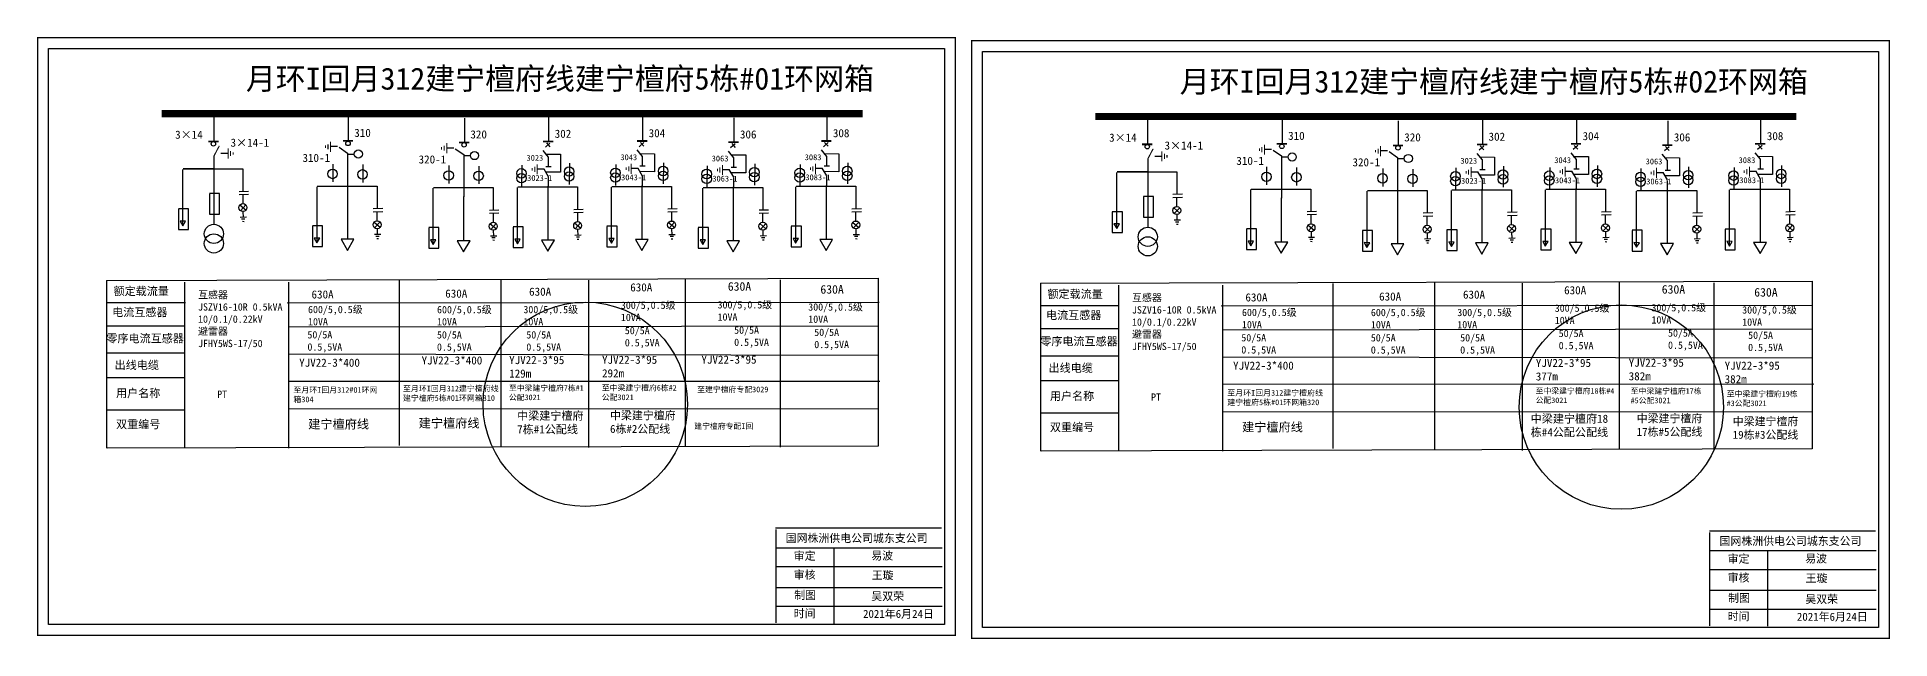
# Model space of a CAD drawing. Extents: x 25 to 407, y -234 to -152.
# Drawn here: x 153.8 to 407.2, y -234.2 to -151.9 of the extents above; entities that cross this region are included whole.
import ezdxf

# ---------------------------------------------------------------- set-up
doc = ezdxf.new("R2010")
doc.units = 0
doc.header["$LTSCALE"] = 0.774411
doc.layers.get('0').update_dxf_attribs({"linetype": 'CONTINUOUS'})
doc.layers.add('2', color=7, linetype='CONTINUOUS')
doc.styles.add('hztxt_txtstyle_0.00_0_0', font='simkai.ttf')
doc.styles.add('hztxt_txtstyle_2.70_0_0', font='simkai.ttf', dxfattribs={"height": 2.7})
doc.styles.add('字体', font='simkai_0.ttf', dxfattribs={"height": 2.5})

# ---------------------------------------------------------------- blocks, each defined once
blk = doc.blocks.new('JD')
for points in [[(-2, 0.2), (-2, -0.2), (2, 0.2), (2, -0.2)], [(1, -1.2), (1, -0.8), (-1, -1.2), (-1, -0.8)], [(-0.5, -1.8), (-0.5, -2.2), (0.5, -1.8), (0.5, -2.2)]]:
    blk.add_trace(points)

msp = doc.modelspace()

# ---------------------------------------------------------------- linework, layer by layer
at = {"color": 7}
for p, q in [((177.96, -162.85), (177.96, -166.13)), ((196.36, -162.79), (196.36, -166.07)), ((212.24, -162.99), (212.24, -166.28)), ((223.74, -162.88), (223.74, -166.16)), ((236.58, -162.8), (236.58, -166.08)), ((249.07, -162.96), (249.07, -166.25)), ((261.78, -162.79), (261.78, -166.08)), ((305.66, -163.24), (305.66, -166.53)), ((324.06, -163.18), (324.06, -166.47)), ((339.94, -163.39), (339.94, -166.68)), ((351.44, -163.27), (351.44, -166.56)), ((364.29, -163.19), (364.29, -166.48)), ((376.77, -163.36), (376.77, -166.65)), ((389.48, -163.19), (389.48, -166.48)), ((194.89, -166.88), (193.95, -166.88)), ((195.11, -166.98), (196.26, -167.77)), ((210.77, -167.09), (209.83, -167.09)), ((210.99, -167.18), (212.14, -167.98)), ((223.93, -166.43), (223.31, -166.99)), ((223.45, -166.4), (223.93, -166.93)), ((236.78, -166.35), (236.15, -166.91)), ((236.3, -166.32), (236.78, -166.85)), ((249.26, -166.52), (248.64, -167.08)), ((248.78, -166.49), (249.26, -167.02)), ((261.97, -166.34), (261.35, -166.91)), ((261.49, -166.31), (261.97, -166.85)), ((351.63, -166.82), (351.01, -167.39)), ((351.15, -166.8), (351.63, -167.33)), ((364.48, -166.74), (363.86, -167.31)), ((364, -166.72), (364.48, -167.25)), ((376.96, -166.91), (376.34, -167.48)), ((376.48, -166.89), (376.96, -167.42)), ((389.67, -166.74), (389.05, -167.3)), ((389.19, -166.71), (389.67, -167.25)), ((177.97, -168.17), (177.97, -177.49)), ((178.95, -167.8), (179.9, -167.8)), ((194.23, -169.28), (194.23, -171.72)), ((196.26, -167.77), (196.26, -173.53)), ((196.26, -167.91), (197.12, -167.91)), ((198.33, -169.35), (198.33, -171.79)), ((210.11, -169.49), (210.11, -171.93)), ((212.14, -167.98), (212.14, -173.74)), ((212.14, -168.12), (213, -168.12)), ((214.21, -169.56), (214.21, -172)), ((220.1, -169.41), (220.06, -172.31)), ((222.96, -167.43), (223.69, -168.32)), ((223.32, -167.91), (225.38, -167.94)), ((223.38, -169.61), (224.12, -169.61)), ((223.69, -168.32), (223.69, -169.61)), ((225.38, -167.94), (225.38, -170.41)), ((226.61, -169.17), (226.58, -172.07)), ((232.94, -169.33), (232.91, -172.23)), ((235.81, -167.35), (236.54, -168.24)), ((236.16, -167.83), (238.22, -167.86)), ((236.23, -169.53), (236.97, -169.53)), ((236.54, -168.24), (236.54, -169.54)), ((238.22, -167.86), (238.22, -170.33)), ((239.46, -169.1), (239.42, -171.99)), ((245.42, -169.5), (245.39, -172.39)), ((248.29, -167.52), (249.02, -168.41)), ((248.65, -168), (250.7, -168.03)), ((248.71, -169.7), (249.45, -169.7)), ((249.02, -168.41), (249.02, -169.7)), ((250.7, -168.03), (250.7, -170.5)), ((251.94, -169.26), (251.91, -172.16)), ((258.14, -169.33), (258.1, -172.22)), ((261, -167.34), (261.73, -168.24)), ((261.36, -167.83), (263.42, -167.86)), ((261.42, -169.53), (262.16, -169.53)), ((261.73, -168.24), (261.73, -169.53)), ((263.42, -167.86), (263.42, -170.32)), ((264.65, -169.09), (264.62, -171.98)), ((305.67, -168.57), (305.67, -177.89)), ((306.66, -168.2), (307.6, -168.2)), ((322.59, -167.28), (321.65, -167.28)), ((321.93, -169.68), (321.93, -172.12)), ((322.81, -167.37), (323.96, -168.17)), ((323.96, -168.17), (323.96, -173.93)), ((323.96, -168.31), (324.82, -168.31)), ((326.03, -169.75), (326.03, -172.19)), ((338.47, -167.49), (337.53, -167.49)), ((338.69, -167.58), (339.84, -168.37)), ((339.84, -168.37), (339.84, -174.14)), ((339.84, -168.52), (340.7, -168.52)), ((350.66, -167.83), (351.39, -168.72)), ((351.02, -168.31), (353.08, -168.34)), ((351.39, -168.72), (351.39, -170.01)), ((353.08, -168.34), (353.08, -170.8)), ((354.31, -169.57), (354.28, -172.46)), ((360.64, -169.73), (360.61, -172.62)), ((363.51, -167.75), (364.24, -168.64)), ((363.87, -168.23), (365.93, -168.26)), ((364.24, -168.64), (364.24, -169.93)), ((365.93, -168.26), (365.93, -170.72)), ((367.16, -169.49), (367.13, -172.38)), ((375.99, -167.92), (376.72, -168.81)), ((376.35, -168.4), (378.41, -168.43)), ((376.72, -168.81), (376.72, -170.1)), ((378.41, -168.43), (378.41, -170.89)), ((379.64, -169.66), (379.61, -172.55)), ((385.84, -169.73), (385.81, -172.62)), ((388.7, -167.74), (389.43, -168.63)), ((389.06, -168.22), (391.12, -168.26)), ((389.43, -168.63), (389.43, -169.93)), ((391.12, -168.26), (391.12, -170.72)), ((392.35, -169.49), (392.32, -172.38)), ((173.69, -170.03), (173.69, -174.59)), ((177.9, -169.94), (173.78, -169.94)), ((173.78, -169.94), (181.94, -169.94)), ((181.94, -169.94), (181.94, -173.01)), ((223.16, -169.98), (222.22, -169.98)), ((223.08, -169.93), (223.69, -170.97)), ((225.38, -170.41), (223.43, -170.39)), ((223.69, -171.03), (223.69, -172.4)), ((236, -169.9), (235.06, -169.9)), ((235.93, -169.85), (236.54, -170.89)), ((238.22, -170.33), (236.28, -170.31)), ((236.51, -172.23), (236.5, -179.52)), ((236.54, -170.95), (236.54, -172.32)), ((248.48, -170.07), (247.54, -170.07)), ((248.41, -170.02), (249.02, -171.06)), ((250.7, -170.5), (248.76, -170.48)), ((249.02, -171.12), (249.02, -172.49)), ((261.2, -169.89), (260.26, -169.89)), ((261.12, -169.85), (261.73, -170.88)), ((263.42, -170.32), (261.48, -170.3)), ((261.7, -172.22), (261.7, -179.51)), ((261.73, -170.95), (261.73, -172.32)), ((301.39, -170.43), (301.39, -174.99)), ((305.6, -170.34), (301.48, -170.34)), ((301.48, -170.34), (309.64, -170.34)), ((309.64, -170.34), (309.64, -173.41)), ((337.81, -169.89), (337.81, -172.33)), ((341.91, -169.96), (341.91, -172.4)), ((347.8, -169.81), (347.76, -172.7)), ((350.86, -170.37), (349.92, -170.37)), ((350.78, -170.33), (351.39, -171.37)), ((351.08, -170.01), (351.82, -170.01)), ((353.08, -170.8), (351.14, -170.79)), ((351.39, -171.43), (351.39, -172.8)), ((363.7, -170.29), (362.76, -170.29)), ((363.63, -170.25), (364.24, -171.29)), ((363.93, -169.93), (364.67, -169.93)), ((365.93, -170.72), (363.98, -170.71)), ((364.24, -171.35), (364.24, -172.72)), ((373.12, -169.9), (373.09, -172.79)), ((376.18, -170.46), (375.24, -170.46)), ((376.11, -170.42), (376.72, -171.45)), ((376.41, -170.1), (377.15, -170.1)), ((378.41, -170.89), (376.46, -170.88)), ((376.72, -171.52), (376.72, -172.89)), ((388.9, -170.29), (387.96, -170.29)), ((388.83, -170.24), (389.44, -171.28)), ((389.12, -169.93), (389.86, -169.93)), ((391.12, -170.72), (389.18, -170.7)), ((389.44, -171.34), (389.44, -172.72)), ((173.69, -174.59), (173.69, -177.66)), ((181.42, -173.01), (182.71, -172.97)), ((181.42, -173.44), (182.71, -173.4)), ((181.92, -173.43), (181.92, -174.68)), ((192.04, -172.38), (192.04, -176.94)), ((192.12, -172.29), (200.29, -172.29)), ((196.24, -173.5), (196.24, -179.48)), ((200.29, -172.29), (200.29, -175.36)), ((207.92, -172.59), (207.92, -177.15)), ((208, -172.5), (216.17, -172.5)), ((212.12, -173.71), (212.12, -179.69)), ((216.17, -172.5), (216.17, -175.57)), ((219.45, -172.49), (219.45, -177.06)), ((219.54, -172.41), (227.71, -172.41)), ((223.66, -172.31), (223.66, -179.59)), ((227.71, -172.41), (227.71, -175.48)), ((232.3, -172.42), (232.3, -176.98)), ((232.39, -172.33), (240.55, -172.33)), ((240.55, -172.33), (240.55, -175.4)), ((244.78, -172.58), (244.78, -177.15)), ((244.87, -172.5), (253.03, -172.5)), ((248.99, -172.4), (248.98, -179.68)), ((253.03, -172.5), (253.03, -175.57)), ((257.5, -172.41), (257.5, -176.97)), ((257.58, -172.32), (265.75, -172.32)), ((265.75, -172.32), (265.75, -175.39)), ((309.12, -173.41), (310.42, -173.36)), ((309.12, -173.84), (310.42, -173.79)), ((309.62, -173.82), (309.62, -175.08)), ((319.74, -172.78), (319.74, -177.34)), ((319.83, -172.69), (327.99, -172.69)), ((323.94, -173.9), (323.94, -179.88)), ((327.99, -172.69), (327.99, -175.76)), ((335.62, -172.99), (335.62, -177.55)), ((335.71, -172.9), (343.87, -172.9)), ((339.82, -174.11), (339.82, -180.09)), ((343.87, -172.9), (343.87, -175.97)), ((347.16, -172.89), (347.16, -177.46)), ((347.24, -172.8), (355.41, -172.8)), ((351.36, -172.71), (351.36, -179.99)), ((355.41, -172.8), (355.41, -175.88)), ((360, -172.81), (360, -177.38)), ((360.09, -172.73), (368.25, -172.73)), ((364.21, -172.63), (364.2, -179.91)), ((368.25, -172.73), (368.25, -175.8)), ((372.48, -172.98), (372.48, -177.54)), ((372.57, -172.89), (380.74, -172.89)), ((376.69, -172.8), (376.68, -180.08)), ((380.74, -172.89), (380.74, -175.97)), ((385.2, -172.81), (385.2, -177.37)), ((385.28, -172.72), (393.45, -172.72)), ((389.4, -172.62), (389.4, -179.91)), ((393.45, -172.72), (393.45, -175.79)), ((181.54, -174.87), (182.37, -175.59)), ((181.59, -176.52), (182.44, -176.51)), ((182.35, -174.85), (181.61, -175.66)), ((181.77, -176.78), (182.22, -176.78)), ((181.9, -177.09), (182.12, -177.11)), ((181.95, -175.79), (181.97, -176.54)), ((192.04, -176.94), (192.04, -180.01)), ((199.77, -175.36), (201.06, -175.32)), ((199.77, -175.79), (201.06, -175.75)), ((199.89, -177.22), (200.72, -177.93)), ((200.7, -177.2), (199.95, -178.01)), ((200.27, -175.78), (200.27, -177.03)), ((207.92, -177.15), (207.92, -180.22)), ((215.65, -175.57), (216.94, -175.53)), ((215.65, -176), (216.94, -175.96)), ((216.15, -175.98), (216.15, -177.24)), ((219.45, -177.06), (219.45, -180.13)), ((227.19, -175.47), (228.48, -175.43)), ((227.19, -175.9), (228.48, -175.86)), ((227.31, -177.33), (228.14, -178.05)), ((228.12, -177.31), (227.37, -178.13)), ((227.69, -175.85), (227.69, -177.11)), ((232.3, -176.98), (232.3, -180.05)), ((240.03, -175.39), (241.33, -175.35)), ((240.03, -175.82), (241.33, -175.78)), ((240.15, -177.25), (240.99, -177.97)), ((240.96, -177.23), (240.22, -178.05)), ((240.53, -175.77), (240.53, -177.03)), ((244.78, -177.15), (244.78, -180.22)), ((252.52, -175.56), (253.81, -175.52)), ((252.52, -175.99), (253.81, -175.95)), ((253.01, -175.94), (253.01, -177.2)), ((257.5, -176.97), (257.5, -180.04)), ((265.23, -175.39), (266.52, -175.35)), ((265.23, -175.82), (266.52, -175.78)), ((265.35, -177.25), (266.18, -177.96)), ((266.16, -177.23), (265.41, -178.04)), ((265.73, -175.77), (265.73, -177.03)), ((301.39, -174.99), (301.39, -178.06)), ((309.24, -175.27), (310.07, -175.98)), ((309.29, -176.92), (310.14, -176.91)), ((310.05, -175.25), (309.31, -176.06)), ((309.47, -177.18), (309.93, -177.18)), ((309.66, -176.18), (309.67, -176.94)), ((319.74, -177.34), (319.74, -180.41)), ((327.47, -175.76), (328.76, -175.71)), ((327.47, -176.19), (328.76, -176.14)), ((327.97, -176.17), (327.97, -177.43)), ((343.35, -175.97), (344.64, -175.92)), ((343.35, -176.4), (344.64, -176.35)), ((343.85, -176.38), (343.85, -177.64)), ((354.89, -175.87), (356.18, -175.83)), ((354.89, -176.3), (356.18, -176.26)), ((355.39, -176.25), (355.39, -177.51)), ((367.74, -175.79), (369.03, -175.75)), ((367.74, -176.22), (369.03, -176.18)), ((368.23, -176.17), (368.23, -177.43)), ((380.22, -175.96), (381.51, -175.92)), ((380.22, -176.39), (381.51, -176.35)), ((380.72, -176.34), (380.72, -177.6)), ((392.93, -175.79), (394.22, -175.74)), ((392.93, -176.22), (394.22, -176.17)), ((393.43, -176.17), (393.43, -177.42)), ((199.93, -178.87), (200.79, -178.86)), ((200.12, -179.13), (200.57, -179.13)), ((200.25, -179.44), (200.47, -179.46)), ((200.3, -178.14), (200.32, -178.89)), ((215.77, -177.43), (216.6, -178.14)), ((215.81, -179.08), (216.67, -179.07)), ((216.58, -177.41), (215.83, -178.22)), ((216, -179.34), (216.45, -179.34)), ((216.13, -179.65), (216.35, -179.67)), ((216.18, -178.35), (216.2, -179.1)), ((227.35, -178.99), (228.2, -178.97)), ((227.54, -179.24), (227.99, -179.24)), ((227.66, -179.56), (227.89, -179.57)), ((227.72, -178.25), (227.74, -179)), ((240.2, -178.91), (241.05, -178.89)), ((240.38, -179.16), (240.84, -179.16)), ((240.51, -179.48), (240.74, -179.49)), ((240.57, -178.17), (240.58, -178.92)), ((252.64, -177.42), (253.47, -178.14)), ((252.68, -179.08), (253.53, -179.06)), ((253.45, -177.4), (252.7, -178.22)), ((252.86, -179.33), (253.32, -179.33)), ((252.99, -179.65), (253.22, -179.66)), ((253.05, -178.34), (253.06, -179.09)), ((265.39, -178.9), (266.25, -178.89)), ((265.58, -179.16), (266.03, -179.16)), ((265.71, -179.47), (265.93, -179.49)), ((265.76, -178.17), (265.78, -178.92)), ((309.6, -177.49), (309.83, -177.5)), ((327.59, -177.62), (328.42, -178.33)), ((327.64, -179.27), (328.49, -179.26)), ((328.4, -177.6), (327.66, -178.41)), ((327.82, -179.53), (328.27, -179.53)), ((327.95, -179.84), (328.18, -179.85)), ((328, -178.53), (328.02, -179.29)), ((335.62, -177.55), (335.62, -180.62)), ((343.47, -177.83), (344.3, -178.54)), ((343.52, -179.48), (344.37, -179.47)), ((344.28, -177.8), (343.54, -178.62)), ((343.7, -179.74), (344.15, -179.74)), ((343.88, -178.74), (343.9, -179.5)), ((347.16, -177.46), (347.16, -180.53)), ((355.01, -177.73), (355.84, -178.45)), ((355.05, -179.39), (355.91, -179.37)), ((355.82, -177.71), (355.07, -178.53)), ((355.24, -179.64), (355.69, -179.64)), ((355.42, -178.65), (355.44, -179.4)), ((360, -177.38), (360, -180.45)), ((367.86, -177.65), (368.69, -178.37)), ((367.9, -179.31), (368.75, -179.29)), ((368.67, -177.63), (367.92, -178.45)), ((368.08, -179.56), (368.54, -179.56)), ((368.21, -179.87), (368.44, -179.89)), ((368.27, -178.57), (368.28, -179.32)), ((372.48, -177.54), (372.48, -180.62)), ((380.34, -177.82), (381.17, -178.54)), ((380.38, -179.48), (381.23, -179.46)), ((381.15, -177.8), (380.4, -178.61)), ((380.57, -179.73), (381.02, -179.73)), ((380.75, -178.74), (380.76, -179.49)), ((385.2, -177.37), (385.2, -180.44)), ((393.05, -177.65), (393.88, -178.36)), ((393.09, -179.3), (393.95, -179.29)), ((393.86, -177.62), (393.12, -178.44)), ((393.28, -179.56), (393.73, -179.56)), ((393.41, -179.87), (393.63, -179.88)), ((393.46, -178.56), (393.48, -179.32)), ((343.83, -180.05), (344.05, -180.06)), ((355.37, -179.95), (355.59, -179.97)), ((380.69, -180.04), (380.92, -180.06))]:
    msp.add_line(p, q, dxfattribs=at)
at = {"color": 0, "linetype": 'Continuous'}
for p, q in [((163.31, -185.19), (268.82, -184.89)), ((163.35, -208.13), (163.35, -185.19)), ((291.01, -185.58), (396.52, -185.28)), ((291.05, -208.53), (291.05, -185.58)), ((268.82, -207.83), (163.43, -208.13)), ((396.52, -208.23), (291.13, -208.53)), ((254.83, -221.73), (277.58, -221.73)), ((262.73, -221.8), (262.73, -232.07)), ((382.53, -222.13), (405.28, -222.13)), ((390.43, -222.2), (390.43, -232.47)), ((254.83, -224.32), (277.58, -224.32)), ((382.53, -224.72), (405.28, -224.72)), ((254.83, -227.15), (277.58, -227.15)), ((382.53, -227.55), (405.28, -227.55)), ((254.83, -229.74), (277.58, -229.74)), ((382.53, -230.14), (405.28, -230.14))]:
    msp.add_line(p, q, dxfattribs=at)
at = {"color": 7, "linetype": 'Continuous'}
for p, q in [((242.42, -184.92), (242.42, -207.82)), ((268.82, -184.89), (268.82, -207.83)), ((173.98, -185.43), (173.98, -208.12)), ((188.19, -185.43), (188.19, -208.12)), ((203.3, -185.22), (203.3, -207.75)), ((217.2, -185.1), (217.2, -207.99)), ((229.19, -185.16), (229.19, -208.05)), ((255.4, -185.11), (255.4, -208)), ((301.68, -185.83), (301.68, -208.52)), ((315.89, -185.83), (315.89, -208.52)), ((331, -185.62), (331, -208.15)), ((344.9, -185.5), (344.9, -208.39)), ((356.89, -185.56), (356.89, -208.45)), ((370.12, -185.32), (370.12, -208.21)), ((383.1, -185.51), (383.1, -208.4)), ((396.52, -185.28), (396.52, -208.23)), ((188.02, -188.25), (268.93, -188.16)), ((315.72, -188.65), (396.63, -188.56)), ((188.19, -191.55), (268.82, -191.4)), ((315.89, -191.94), (396.52, -191.8)), ((188.19, -195.23), (268.82, -195.39)), ((315.89, -195.62), (396.52, -195.78)), ((188.19, -198.96), (269.03, -198.94)), ((315.89, -199.35), (396.74, -199.34)), ((188.19, -202.75), (268.82, -202.72)), ((315.89, -203.15), (396.52, -203.12))]:
    msp.add_line(p, q, dxfattribs=at)
at = {"color": 0}
for p, q in [((174.08, -188.27), (163.37, -188.27)), ((301.78, -188.66), (291.08, -188.66)), ((174.04, -191.42), (163.33, -191.42)), ((301.74, -191.81), (291.03, -191.81)), ((174.04, -195.13), (163.33, -195.13)), ((301.74, -195.53), (291.03, -195.53)), ((174, -198.52), (163.29, -198.52)), ((301.7, -198.92), (290.99, -198.92)), ((174.04, -202.93), (163.33, -202.93)), ((301.74, -203.33), (291.03, -203.33))]:
    msp.add_line(p, q, dxfattribs=at)
at = {"color": 0, "linetype": 'Continuous', "const_width": 0.182}
for points in [[(153.89, -152.01), (279.37, -152.01), (279.37, -233.71), (153.89, -233.71)], [(281.59, -152.41), (407.07, -152.41), (407.07, -234.11), (281.59, -234.11)]]:
    msp.add_lwpolyline(points, close=True, dxfattribs=at)
at = {"color": 0, "linetype": 'Continuous'}
for points in [[(155.36, -153.49), (277.9, -153.49), (277.9, -232.24), (155.36, -232.24)], [(283.07, -153.88), (405.6, -153.88), (405.6, -232.63), (283.07, -232.63)]]:
    msp.add_lwpolyline(points, close=True, dxfattribs=at)
at = {"color": 7}
for points, const_width in [([(170.82, -162.38), (266.67, -162.38)], 0.998), ([(298.53, -162.78), (394.37, -162.78)], 0.998), ([(177.2, -166.18), (178.61, -166.18)], 0.238), ([(177.97, -168.21), (178.72, -166.79)], 0.15), ([(195.61, -166.12), (197.01, -166.12)], 0.238), ([(211.49, -166.33), (212.89, -166.33)], 0.238), ([(222.99, -166.21), (224.39, -166.21)], 0.238), ([(235.83, -166.13), (237.24, -166.13)], 0.238), ([(248.32, -166.3), (249.72, -166.3)], 0.238), ([(261.03, -166.13), (262.43, -166.13)], 0.238), ([(304.91, -166.58), (306.31, -166.58)], 0.238), ([(305.67, -168.6), (306.42, -167.18)], 0.15), ([(323.31, -166.52), (324.71, -166.52)], 0.238), ([(339.19, -166.73), (340.59, -166.73)], 0.238), ([(350.69, -166.61), (352.09, -166.61)], 0.238), ([(363.54, -166.53), (364.94, -166.53)], 0.238), ([(376.02, -166.7), (377.42, -166.7)], 0.238), ([(388.73, -166.52), (390.13, -166.52)], 0.238)]:
    msp.add_lwpolyline(points, dxfattribs=dict(at, const_width=const_width))
for points in [[(177.38, -173.33), (177.38, -176.13), (178.76, -176.13), (178.76, -173.3), (177.38, -173.3)], [(305.08, -173.73), (305.08, -176.53), (306.46, -176.53), (306.46, -173.7), (305.08, -173.7)], [(173.12, -175.43), (173.12, -178.22), (174.5, -178.22), (174.5, -175.39), (173.12, -175.39)], [(300.82, -175.82), (300.82, -178.62), (302.21, -178.62), (302.21, -175.79), (300.82, -175.79)], [(191.47, -177.78), (191.47, -180.57), (192.85, -180.57), (192.85, -177.74), (191.47, -177.74)], [(207.35, -177.98), (207.35, -180.78), (208.73, -180.78), (208.73, -177.95), (207.35, -177.95)], [(218.89, -177.89), (218.89, -180.69), (220.27, -180.69), (220.27, -177.86), (218.89, -177.86)], [(231.73, -177.81), (231.73, -180.61), (233.12, -180.61), (233.12, -177.78), (231.73, -177.78)], [(244.21, -177.98), (244.21, -180.78), (245.6, -180.78), (245.6, -177.95), (244.21, -177.95)], [(256.93, -177.8), (256.93, -180.6), (258.31, -180.6), (258.31, -177.77), (256.93, -177.77)], [(319.17, -178.17), (319.17, -180.97), (320.55, -180.97), (320.55, -178.14), (319.17, -178.14)], [(335.05, -178.38), (335.05, -181.18), (336.43, -181.18), (336.43, -178.35), (335.05, -178.35)], [(346.59, -178.29), (346.59, -181.09), (347.97, -181.09), (347.97, -178.26), (346.59, -178.26)], [(359.43, -178.21), (359.43, -181.01), (360.82, -181.01), (360.82, -178.18), (359.43, -178.18)], [(371.92, -178.38), (371.92, -181.18), (373.3, -181.18), (373.3, -178.34), (371.92, -178.34)], [(384.63, -178.2), (384.63, -181), (386.01, -181), (386.01, -178.17), (384.63, -178.17)]]:
    msp.add_lwpolyline(points, dxfattribs=at)
for points in [[(173.72, -177.71), (174.1, -177.08), (173.36, -177.07)], [(192.07, -180.06), (192.45, -179.43), (191.71, -179.42)], [(196.24, -181.08), (197.12, -179.56), (195.36, -179.56)], [(207.95, -180.27), (208.33, -179.63), (207.59, -179.63)], [(212.12, -181.29), (213, -179.77), (211.24, -179.77)], [(219.49, -180.17), (219.87, -179.54), (219.13, -179.53)], [(223.66, -181.2), (224.54, -179.67), (222.78, -179.67)], [(232.34, -180.1), (232.71, -179.46), (231.98, -179.45)], [(236.5, -181.12), (237.38, -179.59), (235.62, -179.59)], [(244.82, -180.26), (245.2, -179.63), (244.46, -179.62)], [(248.98, -181.29), (249.86, -179.76), (248.1, -179.76)], [(257.53, -180.09), (257.91, -179.46), (257.17, -179.45)], [(261.7, -181.11), (262.58, -179.59), (260.82, -179.59)], [(301.43, -178.11), (301.8, -177.47), (301.06, -177.46)], [(319.77, -180.46), (320.15, -179.82), (319.41, -179.81)], [(360.04, -180.49), (360.42, -179.86), (359.68, -179.85)], [(385.23, -180.49), (385.61, -179.85), (384.87, -179.84)], [(323.94, -181.48), (324.82, -179.96), (323.06, -179.96)], [(335.65, -180.67), (336.03, -180.03), (335.29, -180.02)], [(339.82, -181.69), (340.7, -180.17), (338.94, -180.17)], [(347.19, -180.57), (347.57, -179.94), (346.83, -179.93)], [(351.36, -181.59), (352.24, -180.07), (350.48, -180.07)], [(364.2, -181.51), (365.08, -179.99), (363.32, -179.99)], [(372.52, -180.66), (372.9, -180.03), (372.16, -180.02)], [(376.68, -181.68), (377.56, -180.16), (375.8, -180.16)], [(389.4, -181.51), (390.28, -179.99), (388.52, -179.99)]]:
    msp.add_lwpolyline(points, close=True, dxfattribs=at)
at = {"color": 0, "linetype": 'Continuous', "const_width": 0.182}
for points in [[(254.75, -219.03), (277.5, -219.03)], [(254.83, -219.23), (254.82, -232.03)], [(382.45, -219.43), (405.2, -219.43)], [(382.53, -219.63), (382.52, -232.43)]]:
    msp.add_lwpolyline(points, dxfattribs=at)
at = {"color": 7}
for centre, radius in [((177.91, -166.51), 0.305), ((196.31, -166.46), 0.305), ((212.19, -166.66), 0.305), ((305.61, -166.91), 0.305), ((324.01, -166.85), 0.305), ((339.89, -167.06), 0.305), ((197.73, -167.91), 0.559), ((213.61, -168.12), 0.559), ((226.55, -170.31), 0.647), ((239.4, -170.23), 0.647), ((251.88, -170.4), 0.647), ((264.59, -170.23), 0.647), ((325.43, -168.31), 0.559), ((341.31, -168.52), 0.559), ((194.2, -170.63), 0.647), ((198.3, -170.69), 0.647), ((210.08, -170.84), 0.647), ((214.18, -170.9), 0.647), ((220.03, -170.55), 0.647), ((220.03, -171.21), 0.647), ((226.55, -170.97), 0.647), ((232.88, -170.47), 0.647), ((232.88, -171.13), 0.647), ((239.4, -170.89), 0.647), ((245.36, -170.64), 0.647), ((245.36, -171.3), 0.647), ((251.88, -171.06), 0.647), ((258.08, -170.47), 0.647), ((258.08, -171.12), 0.647), ((264.59, -170.89), 0.647), ((321.9, -171.02), 0.647), ((326, -171.09), 0.647), ((337.78, -171.23), 0.647), ((341.88, -171.3), 0.647), ((347.74, -170.95), 0.647), ((347.74, -171.61), 0.647), ((354.25, -170.71), 0.647), ((354.25, -171.37), 0.647), ((360.58, -170.87), 0.647), ((360.58, -171.53), 0.647), ((367.1, -170.63), 0.647), ((367.1, -171.29), 0.647), ((373.06, -171.04), 0.647), ((373.06, -171.7), 0.647), ((379.58, -170.8), 0.647), ((379.58, -171.46), 0.647), ((385.78, -170.86), 0.647), ((385.78, -171.52), 0.647), ((392.29, -170.63), 0.647), ((392.29, -171.28), 0.647), ((181.95, -175.23), 0.545), ((200.3, -177.58), 0.545), ((216.18, -177.79), 0.545), ((227.72, -177.69), 0.545), ((240.56, -177.61), 0.545), ((253.04, -177.78), 0.545), ((265.76, -177.61), 0.545), ((309.65, -175.63), 0.545), ((328, -177.98), 0.545), ((343.88, -178.19), 0.545), ((355.42, -178.09), 0.545), ((368.26, -178.01), 0.545), ((380.75, -178.18), 0.545), ((393.46, -178.01), 0.545)]:
    msp.add_circle(centre, radius, dxfattribs=at)
at = {"color": 1, "linetype": 'Continuous'}
for centre in [(228.76, -202.12), (370.43, -202.51)]:
    msp.add_circle(centre, 13.97, dxfattribs=at)
at = {"layer": '2', "color": 7}
for centre in [(177.98, -178.82), (177.98, -180.13), (305.68, -179.22), (305.68, -180.53)]:
    msp.add_circle(centre, 1.31, dxfattribs=at)

# ---------------------------------------------------------------- block references
at = {"color": 7, "yscale": 0.3494655254594363, "zscale": 0.3494655254595134}
for p, xscale, rotation in [((179.91, -167.83), 0.3494655254594363, 90), ((193.93, -166.91), -0.3494655254594363, 270), ((209.81, -167.12), -0.3494655254594363, 270), ((321.64, -167.31), -0.3494655254594363, 270), ((337.52, -167.51), -0.3494655254594363, 270), ((222.2, -170), -0.3494655254594363, 270), ((235.05, -169.92), -0.3494655254594363, 270), ((247.53, -170.09), -0.3494655254594363, 270), ((260.24, -169.92), -0.3494655254594363, 270), ((307.61, -168.22), 0.3494655254594363, 90), ((349.9, -170.4), -0.3494655254594363, 270), ((362.75, -170.32), -0.3494655254594363, 270), ((387.94, -170.32), -0.3494655254594363, 270), ((375.23, -170.49), -0.3494655254594363, 270)]:
    msp.add_blockref('JD', p, dxfattribs=dict(at, xscale=xscale, rotation=rotation))

# ---------------------------------------------------------------- texts
at = {"color": 0, "linetype": 'Continuous', "style": '字体'}
for s, p in [('月环I回月312建宁檀府线建宁檀府5栋#01环网箱  ', (182.35, -159.1, -0.05)), ('月环I回月312建宁檀府线建宁檀府5栋#02环网箱  ', (310.05, -159.5, -0.05))]:
    msp.add_text(s, height=3, dxfattribs=at).set_placement(p)
at = {"color": 7, "linetype": 'Continuous', "style": 'hztxt_txtstyle_2.70_0_0'}
for s, p in [('310', (197.17, -165.57)), ('320', (213.05, -165.78)), ('302', (224.58, -165.69)), ('304', (237.43, -165.61)), ('306', (249.91, -165.78)), ('308', (262.62, -165.61)), ('3×14', (172.68, -165.82)), ('3×14-1', (180.26, -166.91)), ('3×14', (300.39, -166.22)), ('3×14-1', (307.97, -167.3)), ('310', (324.87, -165.97)), ('320', (340.75, -166.18)), ('302', (352.28, -166.09)), ('304', (365.13, -166.01)), ('306', (377.61, -166.18)), ('308', (390.33, -166.01)), ('310-1', (190.09, -168.99)), ('320-1', (205.97, -169.2)), ('310-1', (317.79, -169.39)), ('320-1', (333.67, -169.59))]:
    msp.add_text(s, height=1.109, dxfattribs=at).set_placement(p)
at = {"color": 7, "char_height": 0.8, "width": 1.7109, "attachment_point": 1, "style": '字体'}
for s, insert in [('3023', (220.73, -168.03)), ('3043', (233.57, -167.95)), ('3063', (246.05, -168.12)), ('3083', (258.77, -167.95)), ('3023', (348.43, -168.43)), ('3043', (361.27, -168.35)), ('3063', (373.76, -168.52)), ('3083', (386.47, -168.35)), ('3023-1', (220.81, -170.78)), ('3043-1', (233.66, -170.7)), ('3063-1', (246.14, -170.87)), ('3083-1', (258.86, -170.69)), ('3023-1', (348.52, -171.17)), ('3043-1', (361.36, -171.1)), ('3063-1', (373.84, -171.26)), ('3083-1', (386.56, -171.09))]:
    msp.add_mtext(s, dxfattribs=dict(at, insert=insert))
at = {"color": 0, "linetype": 'Continuous', "attachment_point": 1}
for s, insert, char_height, width, style in [('{\\fSimSun|b0|i0|c134|p2;额定载流量}', (164.26, -186.1), 1.1094, 17.8852, 'hztxt_txtstyle_2.70_0_0'), ('{\\fSimSun|b0|i0|c134|p2;额定载流量}', (291.96, -186.49), 1.1094, 17.8852, 'hztxt_txtstyle_2.70_0_0'), ('{\\fSimSun|b0|i0|c134|p2;电流互感器}', (164.07, -188.98), 1.1094, 17.8852, 'hztxt_txtstyle_2.70_0_0'), ('{\\fSimSun|b0|i0|c134|p2;电流互感器}', (291.77, -189.38), 1.1094, 17.8852, 'hztxt_txtstyle_2.70_0_0'), ('{\\fSimSun|b0|i0|c134|p2;零序电流互感器}', (163.28, -192.56), 1.1094, 17.8852, 'hztxt_txtstyle_2.70_0_0'), ('{\\fSimSun|b0|i0|c134|p2;零序电流互感器}', (290.98, -192.96), 1.1094, 17.8852, 'hztxt_txtstyle_2.70_0_0'), ('{\\fSimSun|b0|i0|c134|p2;出线电缆}', (164.41, -196.2), 1.1094, 17.8852, 'hztxt_txtstyle_2.70_0_0'), ('{\\fSimSun|b0|i0|c134|p2;出线电缆}', (292.11, -196.6), 1.1094, 17.8852, 'hztxt_txtstyle_2.70_0_0'), ('{\\fSimSun|b0|i0|c134|p2;用户名称}', (164.6, -200.05), 1.1094, 17.8852, 'hztxt_txtstyle_2.70_0_0'), ('{\\fSimSun|b0|i0|c134|p2;用户名称}', (292.3, -200.44), 1.1094, 17.8852, 'hztxt_txtstyle_2.70_0_0'), ('{\\fSimSun|b0|i0|c134|p2;双重编号}', (164.6, -204.3), 1.1094, 17.8852, 'hztxt_txtstyle_2.70_0_0'), ('{\\fSimSun|b0|i0|c134|p2;\\C256;建宁檀府线}', (190.87, -204.22), 1.2204, 19.6738, 'hztxt_txtstyle_2.70_0_0'), ('{\\fSimSun|b0|i0|c134|p2;\\C256;建宁檀府线}', (205.98, -204.08), 1.2204, 19.6738, 'hztxt_txtstyle_2.70_0_0'), ('{\\fSimSun|b0|i0|c134|p2;双重编号}', (292.3, -204.7), 1.1094, 17.8852, 'hztxt_txtstyle_2.70_0_0'), ('{\\fSimSun|b0|i0|c134|p2;\\C256;建宁檀府线}', (318.57, -204.62), 1.2204, 19.6738, 'hztxt_txtstyle_2.70_0_0'), ('国网株洲供电公司城东支公司', (256.16, -219.88), 1.0944, 29.9201, '字体'), ('国网株洲供电公司城东支公司', (383.86, -220.27), 1.0944, 29.9201, '字体'), ('\\f\uffbfﾬￌﾣﾤ_GB2312|b0|i0|c134|p49;审定', (257.27, -222.3), 1.0944, 8.5588, '字体'), ('易波', (267.87, -222.27), 1.094, 8.5588, '字体'), ('\\f\uffbfﾬￌﾣﾤ_GB2312|b0|i0|c134|p49;审定', (384.97, -222.7), 1.0944, 8.5588, '字体'), ('易波', (395.57, -222.67), 1.094, 8.5588, '字体'), ('\\f\uffbfﾬￌﾣﾤ_GB2312|b0|i0|c134|p49;审核', (257.27, -224.88), 1.0944, 8.5588, '字体'), ('王璇', (267.93, -224.95), 1.094, 8.5588, '字体'), ('\\f\uffbfﾬￌﾣﾤ_GB2312|b0|i0|c134|p49;审核', (384.97, -225.28), 1.0944, 8.5588, '字体'), ('王璇', (395.63, -225.35), 1.094, 8.5588, '字体'), ('\\f\uffbfﾬￌﾣﾤ_GB2312|b0|i0|c134|p49;制图', (257.33, -227.66), 1.0944, 8.5588, '字体'), ('吴双荣', (267.88, -227.82), 1.094, 8.5588, '字体'), ('\\f\uffbfﾬￌﾣﾤ_GB2312|b0|i0|c134|p49;制图', (385.03, -228.06), 1.0944, 8.5588, '字体'), ('\\f\uffbfﾬￌﾣﾤ_GB2312|b0|i0|c134|p49;时间', (257.27, -230.17), 1.0944, 8.5588, '字体'), ('2021年6月24日', (266.74, -230.23), 1.094, 16.0081, '字体'), ('\\f\uffbfﾬￌﾣﾤ_GB2312|b0|i0|c134|p49;时间', (384.97, -230.57), 1.0944, 8.5588, '字体'), ('2021年6月24日', (394.44, -230.62), 1.094, 16.0081, '字体'), ('吴双荣', (395.59, -228.22), 1.094, 8.5588, '字体')]:
    msp.add_mtext(s, dxfattribs=dict(at, insert=insert, char_height=char_height, width=width, style=style))
at = {"color": 7, "linetype": 'Continuous', "attachment_point": 1}
for s, insert, char_height, width, style in [('\\A1;{\\fSimSun|b0|i0|c134|p2;互感器\\PJSZV16-10R 0.5kVA\\P10/0.1/0.22kV\\P避雷器\\PJFHY5WS-17/50}', (175.81, -186.65), 0.9985, 18.4113, 'hztxt_txtstyle_2.70_0_0'), ('{\\fSimSun|b0|i0|c134|p2;630A}', (191.33, -186.55), 1.1094, 17.8852, 'hztxt_txtstyle_2.70_0_0'), ('{\\fSimSun|b0|i0|c134|p2;630A}', (209.61, -186.43), 1.1094, 17.8852, 'hztxt_txtstyle_2.70_0_0'), ('{\\fSimSun|b0|i0|c134|p2;630A}', (221.08, -186.17), 1.1094, 17.8852, 'hztxt_txtstyle_2.70_0_0'), ('{\\fSimSun|b0|i0|c134|p2;630A}', (234.91, -185.58), 1.1094, 17.8852, 'hztxt_txtstyle_2.70_0_0'), ('{\\fSimSun|b0|i0|c134|p2;630A}', (248.25, -185.42), 1.1757, 9.454, 'hztxt_txtstyle_0.00_0_0'), ('{\\fSimSun|b0|i0|c134|p2;630A}', (260.91, -185.82), 1.1757, 9.454, 'hztxt_txtstyle_0.00_0_0'), ('\\A1;{\\fSimSun|b0|i0|c134|p2;互感器\\PJSZV16-10R 0.5kVA\\P10/0.1/0.22kV\\P避雷器\\PJFHY5WS-17/50}', (303.52, -187.05), 0.9985, 18.4113, 'hztxt_txtstyle_2.70_0_0'), ('{\\fSimSun|b0|i0|c134|p2;630A}', (319.03, -186.95), 1.1094, 17.8852, 'hztxt_txtstyle_2.70_0_0'), ('{\\fSimSun|b0|i0|c134|p2;630A}', (337.31, -186.83), 1.1094, 17.8852, 'hztxt_txtstyle_2.70_0_0'), ('{\\fSimSun|b0|i0|c134|p2;630A}', (348.78, -186.57), 1.1094, 17.8852, 'hztxt_txtstyle_2.70_0_0'), ('{\\fSimSun|b0|i0|c134|p2;630A}', (362.61, -185.97), 1.1094, 17.8852, 'hztxt_txtstyle_2.70_0_0'), ('{\\fSimSun|b0|i0|c134|p2;630A}', (375.96, -185.82), 1.1757, 9.454, 'hztxt_txtstyle_0.00_0_0'), ('{\\fSimSun|b0|i0|c134|p2;630A}', (388.61, -186.22), 1.1757, 9.454, 'hztxt_txtstyle_0.00_0_0'), ('\\A1;{\\fSimSun|b0|i0|c134|p2;600/5,0.5级\\P10VA}', (190.85, -188.66), 0.9985, 18.4113, 'hztxt_txtstyle_2.70_0_0'), ('\\A1;{\\fSimSun|b0|i0|c134|p2;600/5,0.5级\\P10VA}', (208.49, -188.68), 0.9985, 18.4113, 'hztxt_txtstyle_2.70_0_0'), ('\\A1;{\\fSimSun|b0|i0|c134|p2;300/5,0.5级\\P10VA}', (220.3, -188.67), 0.9985, 18.4113, 'hztxt_txtstyle_2.70_0_0'), ('\\A1;{\\fSimSun|b0|i0|c134|p2;300/5,0.5级\\P10VA}', (233.63, -188.08), 0.9985, 18.4113, 'hztxt_txtstyle_2.70_0_0'), ('\\A1;{\\fSimSun|b0|i0|c134|p2;300/5,0.5级\\P10VA}', (246.85, -188.02), 0.9985, 18.4113, 'hztxt_txtstyle_2.70_0_0'), ('\\A1;{\\fSimSun|b0|i0|c134|p2;300/5,0.5级\\P10VA}', (259.25, -188.32), 0.9985, 18.4113, 'hztxt_txtstyle_2.70_0_0'), ('\\A1;{\\fSimSun|b0|i0|c134|p2;600/5,0.5级\\P10VA}', (318.56, -189.06), 0.9985, 18.4113, 'hztxt_txtstyle_2.70_0_0'), ('\\A1;{\\fSimSun|b0|i0|c134|p2;600/5,0.5级\\P10VA}', (336.19, -189.07), 0.9985, 18.4113, 'hztxt_txtstyle_2.70_0_0'), ('\\A1;{\\fSimSun|b0|i0|c134|p2;300/5,0.5级\\P10VA}', (348, -189.07), 0.9985, 18.4113, 'hztxt_txtstyle_2.70_0_0'), ('\\A1;{\\fSimSun|b0|i0|c134|p2;300/5,0.5级\\P10VA}', (361.33, -188.48), 0.9985, 18.4113, 'hztxt_txtstyle_2.70_0_0'), ('\\A1;{\\fSimSun|b0|i0|c134|p2;300/5,0.5级\\P10VA}', (374.55, -188.42), 0.9985, 18.4113, 'hztxt_txtstyle_2.70_0_0'), ('\\A1;{\\fSimSun|b0|i0|c134|p2;300/5,0.5级\\P10VA}', (386.96, -188.72), 0.9985, 18.4113, 'hztxt_txtstyle_2.70_0_0'), ('{\\fSimSun|b0|i0|c134|p2;50/5A\\P0.5,5VA}', (190.77, -192.12), 0.9985, 17.8852, 'hztxt_txtstyle_2.70_0_0'), ('{\\fSimSun|b0|i0|c134|p2;50/5A\\P0.5,5VA}', (208.48, -192.13), 0.9985, 17.8852, 'hztxt_txtstyle_2.70_0_0'), ('{\\fSimSun|b0|i0|c134|p2;50/5A\\P0.5,5VA}', (220.7, -192.13), 0.9985, 17.8852, 'hztxt_txtstyle_2.70_0_0'), ('{\\fSimSun|b0|i0|c134|p2;50/5A\\P0.5,5VA}', (234.17, -191.54), 0.9985, 17.8852, 'hztxt_txtstyle_2.70_0_0'), ('{\\fSimSun|b0|i0|c134|p2;50/5A\\P0.5,5VA}', (249.12, -191.48), 0.9985, 17.8852, 'hztxt_txtstyle_2.70_0_0'), ('{\\fSimSun|b0|i0|c134|p2;50/5A\\P0.5,5VA}', (260.07, -191.78), 0.9985, 17.8852, 'hztxt_txtstyle_2.70_0_0'), ('{\\fSimSun|b0|i0|c134|p2;50/5A\\P0.5,5VA}', (318.47, -192.52), 0.9985, 17.8852, 'hztxt_txtstyle_2.70_0_0'), ('{\\fSimSun|b0|i0|c134|p2;50/5A\\P0.5,5VA}', (336.18, -192.53), 0.9985, 17.8852, 'hztxt_txtstyle_2.70_0_0'), ('{\\fSimSun|b0|i0|c134|p2;50/5A\\P0.5,5VA}', (348.4, -192.53), 0.9985, 17.8852, 'hztxt_txtstyle_2.70_0_0'), ('{\\fSimSun|b0|i0|c134|p2;50/5A\\P0.5,5VA}', (361.87, -191.93), 0.9985, 17.8852, 'hztxt_txtstyle_2.70_0_0'), ('{\\fSimSun|b0|i0|c134|p2;50/5A\\P0.5,5VA}', (376.82, -191.88), 0.9985, 17.8852, 'hztxt_txtstyle_2.70_0_0'), ('{\\fSimSun|b0|i0|c134|p2;50/5A\\P0.5,5VA}', (387.77, -192.18), 0.9985, 17.8852, 'hztxt_txtstyle_2.70_0_0'), ('{\\fSimSun|b0|i0|c134|p2;\\C0;YJV22-3*400}', (189.64, -195.88), 1.1094, 17.8852, 'hztxt_txtstyle_2.70_0_0'), ('{\\fSimSun|b0|i0|c134|p2;YJV22-3*400}', (206.38, -195.57), 1.1094, 17.8852, 'hztxt_txtstyle_2.70_0_0'), ('{\\fSimSun|b0|i0|c134|p2;YJV22-3*95\\P129m}', (218.35, -195.52), 1.1094, 17.8852, 'hztxt_txtstyle_2.70_0_0'), ('{\\fSimSun|b0|i0|c134|p2;YJV22-3*95\\P292m}', (231.05, -195.48), 1.1094, 17.8852, 'hztxt_txtstyle_2.70_0_0'), ('{\\fSimSun|b0|i0|c134|p2;YJV22-3*95}', (244.64, -195.46), 1.1094, 17.8852, 'hztxt_txtstyle_2.70_0_0'), ('{\\fSimSun|b0|i0|c134|p2;\\C0;YJV22-3*400}', (317.34, -196.28), 1.1094, 17.8852, 'hztxt_txtstyle_2.70_0_0'), ('{\\fSimSun|b0|i0|c134|p2;YJV22-3*95\\P377m}', (358.74, -195.91), 1.1094, 17.8852, 'hztxt_txtstyle_2.70_0_0'), ('{\\fSimSun|b0|i0|c134|p2;YJV22-3*95\\P382m}', (371.44, -195.88), 1.1094, 17.8852, 'hztxt_txtstyle_2.70_0_0'), ('{\\fSimSun|b0|i0|c134|p2;YJV22-3*95\\P382m}', (384.56, -196.28), 1.1094, 17.8852, 'hztxt_txtstyle_2.70_0_0'), ('{\\fSimSun|b0|i0|c134|p2;至\\C0;月环I回月312#01环网箱\\C7;304}', (188.85, -199.77), 0.7766, 11.836, 'hztxt_txtstyle_2.70_0_0'), ('{\\fSimSun|b0|i0|c134|p2;至月环I回月312建宁檀府线建宁檀府5栋#01环网箱310}', (203.83, -199.58), 0.7766, 13.4839, 'hztxt_txtstyle_2.70_0_0'), ('{\\fSimSun|b0|i0|c134|p2;至\\C256;中梁建宁檀府7栋#1公配\\C7;3021}', (218.32, -199.51), 0.7666, 10.2342, 'hztxt_txtstyle_2.70_0_0'), ('{\\fSimSun|b0|i0|c134|p2;至\\H0.98714x;\\C256;中梁建宁檀府6栋#2公配\\H1.013x;\\C7;3021}', (231.02, -199.48), 0.7766, 10.2342, 'hztxt_txtstyle_2.70_0_0'), ('{\\fSimSun|b0|i0|c134|p2;至\\H0.98714x;\\C256;建宁檀府专配\\H1.013x;\\C7;3029}', (244.05, -199.7), 0.7766, 10.2342, 'hztxt_txtstyle_2.70_0_0'), ('{\\fSimSun|b0|i0|c134|p2;至\\C0;月环I回月312建宁檀府线建宁檀府5栋#01环网箱320}', (316.55, -200.17), 0.7766, 13.673, 'hztxt_txtstyle_2.70_0_0'), ('{\\fSimSun|b0|i0|c134|p2;至\\C256;中梁建宁檀府18栋#4公配\\C7;3021}', (358.71, -199.91), 0.7666, 10.2342, 'hztxt_txtstyle_2.70_0_0'), ('{\\fSimSun|b0|i0|c134|p2;至\\H0.98714x;\\C256;中梁建宁檀府17栋#5公配\\H1.013x;\\C7;3021}', (371.71, -199.91), 0.7766, 10.2342, 'hztxt_txtstyle_2.70_0_0'), ('{\\fSimSun|b0|i0|c134|p2;PT}', (178.43, -200.25), 1.0024, 7.7986, 'hztxt_txtstyle_0.00_0_0'), ('{\\fSimSun|b0|i0|c134|p2;PT}', (306.13, -200.64), 1.0024, 7.7986, 'hztxt_txtstyle_0.00_0_0'), ('{\\fSimSun|b0|i0|c134|p2;至\\H0.98714x;\\C256;中梁建宁檀府19栋#3公配\\H1.013x;\\C7;3021}', (384.84, -200.3), 0.7766, 10.2342, 'hztxt_txtstyle_2.70_0_0'), ('{\\fSimSun|b0|i0|c134|p2;\\C256;中梁建宁檀府7栋#1公配\\C7;线}', (219.45, -203.14), 1.1094, 9.4391, 'hztxt_txtstyle_2.70_0_0'), ('{\\fSimSun|b0|i0|c134|p2;\\H0.98714x;\\C256;中梁建宁檀府6栋#2公配\\H1.013x;\\C7;线}', (232.15, -203.1), 1.1094, 9.4391, 'hztxt_txtstyle_2.70_0_0'), ('{\\fSimSun|b0|i0|c134|p2;\\H0.98714x;\\C256;建宁檀府专配\\H1.013x;\\C7;I回}', (243.66, -204.71), 0.7766, 10.2342, 'hztxt_txtstyle_2.70_0_0'), ('{\\fSimSun|b0|i0|c134|p2;\\C256;中梁建宁檀府18栋#4公配公配\\C7;线}', (358.04, -203.54), 1.1094, 11.6486, 'hztxt_txtstyle_2.70_0_0'), ('{\\fSimSun|b0|i0|c134|p2;\\H0.98714x;\\C256;中梁建宁檀府17栋#5公配\\H1.013x;\\C7;线}', (372.54, -203.5), 1.1094, 9.4391, 'hztxt_txtstyle_2.70_0_0'), ('{\\fSimSun|b0|i0|c134|p2;\\H0.98714x;\\C256;中梁建宁檀府19栋#3公配\\H1.013x;\\C7;线}', (385.67, -203.9), 1.1094, 9.4391, 'hztxt_txtstyle_2.70_0_0')]:
    msp.add_mtext(s, dxfattribs=dict(at, insert=insert, char_height=char_height, width=width, style=style))

doc.saveas('drawing.dxf')
